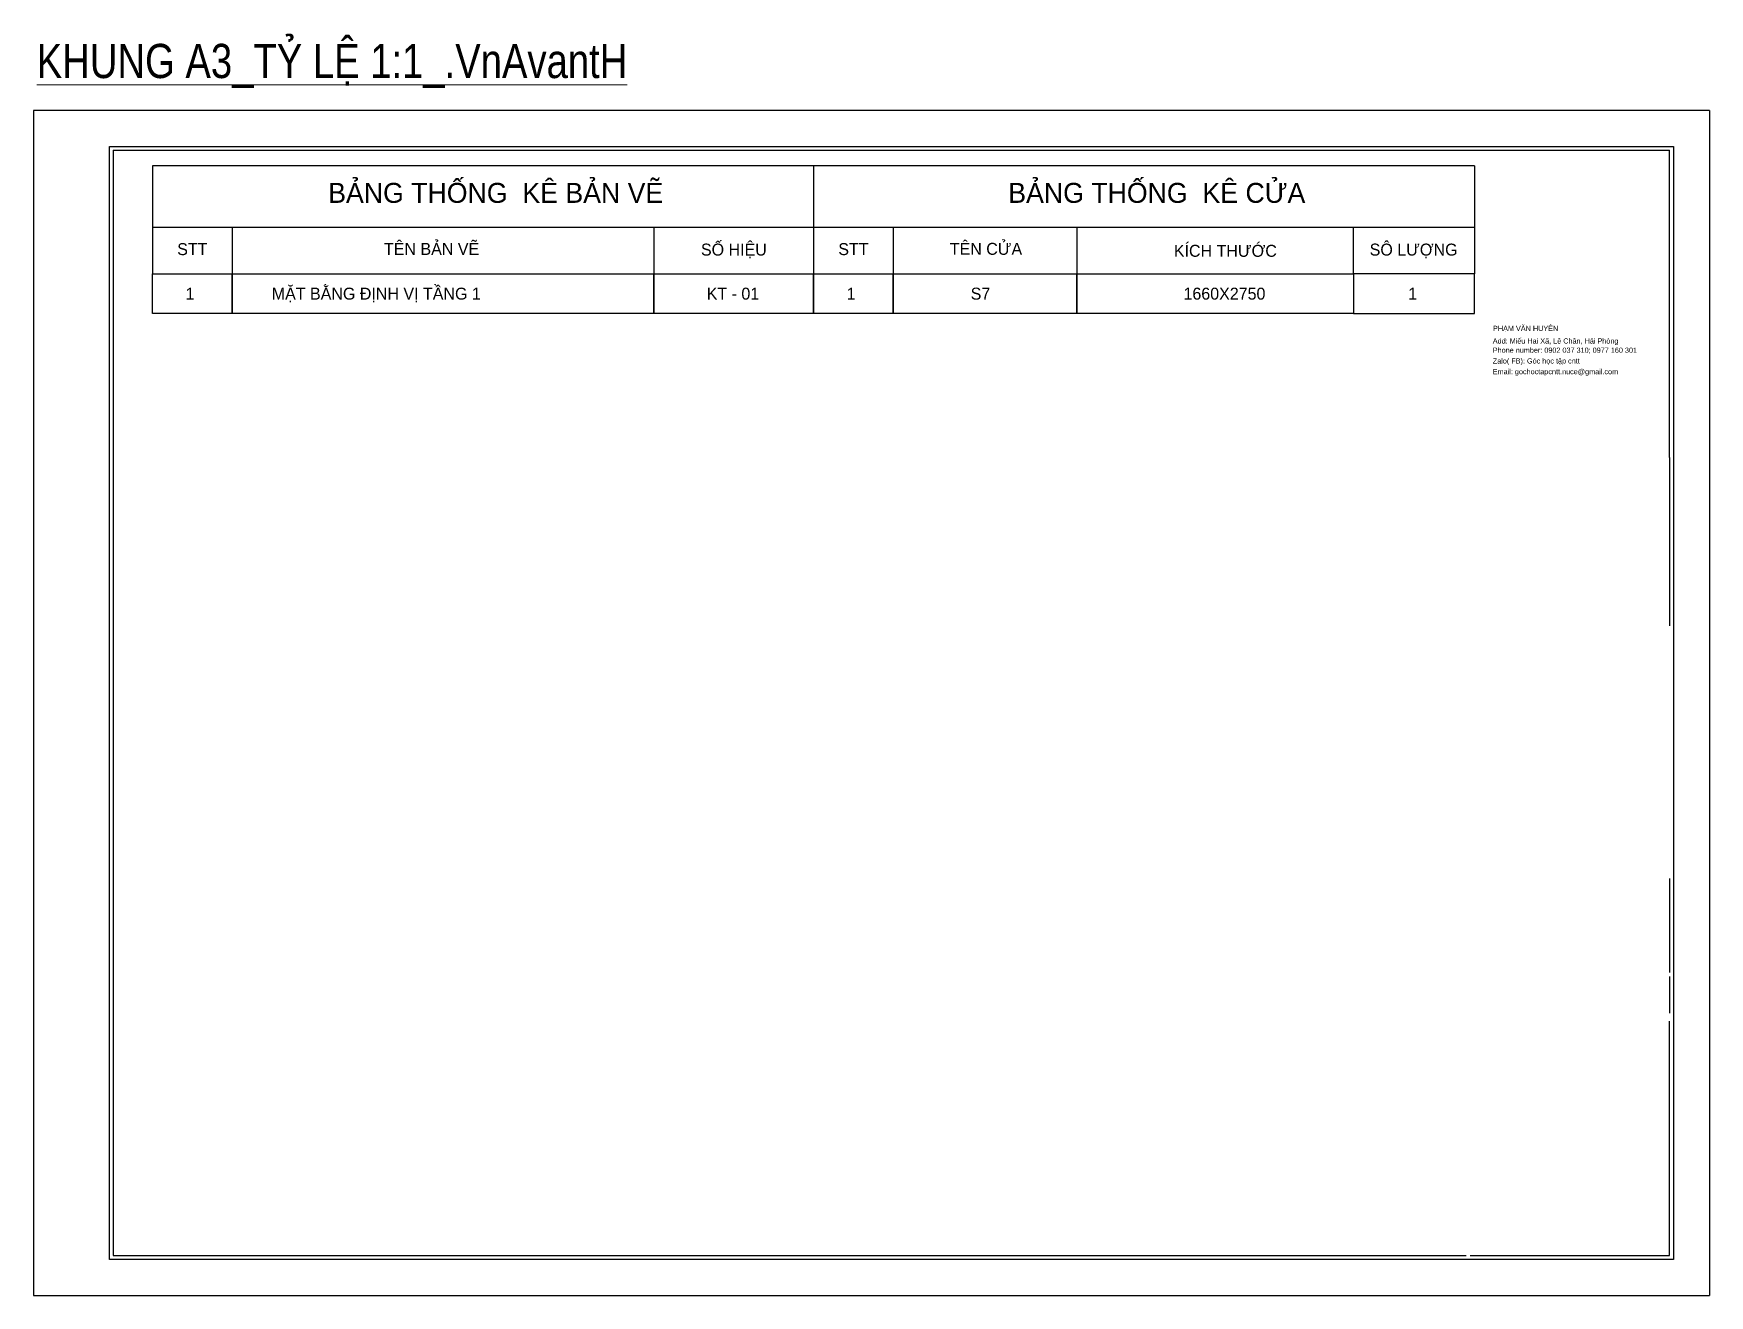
# Model space of a CAD drawing. Header units: millimetres. Extents: x 0 to 420, y -297 to 19.
import ezdxf
from ezdxf.enums import TextEntityAlignment as Align

# ---------------------------------------------------------------- set-up
doc = ezdxf.new("R2010")
doc.units = ezdxf.units.MM
doc.header["$MEASUREMENT"] = 0
doc.layers.add('_Dim', color=9, linetype='Continuous')
doc.layers.add('HDJ-TEXT', color=4, linetype='Continuous', lineweight=13)
doc.layers.add('SHAC - TEXT', color=7, linetype='Continuous', lineweight=15)
doc.styles.add('ARIAL', font='arial_0.ttf')
doc.styles.add('HDJ-Arial', font='arial_0.ttf', dxfattribs={"width": 0.8})
doc.styles.add('KCVN-LEADER', font='VHAVAN_0.TTF', dxfattribs={"width": 0.7, "height": 4})

# ---------------------------------------------------------------- blocks, each defined once
blk = doc.blocks.new('title_thongkebv')
for p, q in [((0, 270), (0, 116.4)), ((1656.7, 270), (0, 270)), ((1656.7, 270), (1656.7, 0)), ((0, 116.4), (0, 0)), ((0, 116.4), (1656.7, 116.4)), ((200, 116.4), (200, 0)), ((1256.7, 116.4), (1256.7, 0))]:
    blk.add_line(p, q)
at = {"attachment_point": 5, "style": 'KCVN-LEADER'}
for s, insert, char_height, width in [('{\\W1;B¶NG THèNG  kª b¶n vÏ}', (860.3, 202.2), 50, 2410), ('{\\W1;Tªn b¶n vÏ}', (699.6, 62.1), 30, 365.276), ('{\\W1;Sè hiÖu}', (1457.1, 57.1), 30, 365.276), ('{\\W1;STT}', (100, 61.4), 30, 180)]:
    blk.add_mtext(s, dxfattribs=dict(at, insert=insert, char_height=char_height, width=width))
blk = doc.blocks.new('line_banve')
for points in [[(0, 0), (200, 0), (200, -100), (0, -100)], [(200, 0), (1256.7, 0), (1256.7, -100), (200, -100)], [(1256.7, 0), (1656.7, 0), (1656.7, -100), (1256.7, -100)]]:
    blk.add_lwpolyline(points, close=True)
at = {"style": 'KCVN-LEADER'}
for tag, p in [('1', (94.3, -50)), ('6', (1454.8, -50))]:
    blk.add_attdef(tag, text='', height=30, dxfattribs=at).set_placement(p, align=Align.MIDDLE_CENTER)
blk.add_attdef('5', text='', height=30, dxfattribs=at).set_placement((299.1, -50), align=Align.MIDDLE_LEFT)
blk = doc.blocks.new('title_thongkecua')
for p, q in [((0, 270), (0, 116.4)), ((1656.7, 270), (0, 270)), ((1656.7, 270), (1656.7, 0)), ((0, 116.4), (0, 0)), ((0, 116.4), (1656.7, 116.4)), ((200, 116.4), (200, 0)), ((659.5, 116.4), (659.5, 0)), ((1353.3, 0), (1353.3, 116.4))]:
    blk.add_line(p, q)
at = {"attachment_point": 5, "style": 'KCVN-LEADER'}
for s, insert, char_height, width in [('{\\W1;B¶NG THèNG  kª cöa}', (860.3, 202.2), 50, 2410), ('{\\W1;Tªn cöa}', (432.2, 62.1), 30, 365.276), ('{\\W1;STT}', (100, 61.4), 30, 180), ('{\\W1;kÝch th\xadíc}', (1032.1, 57.1), 30, 365.276), ('{\\W1;S« l\xadîng}', (1503.9, 57.1), 30, 365.276)]:
    blk.add_mtext(s, dxfattribs=dict(at, insert=insert, char_height=char_height, width=width))
blk = doc.blocks.new('line_cua')
for points in [[(0, 0), (200, 0), (200, -100), (0, -100)], [(200, 0), (659.5, 0), (659.5, -100), (200, -100)], [(659.5, 0), (1353.3, 0), (1353.3, -100), (659.5, -100)], [(1353.3, -100), (1656.7, -100), (1656.7, 0), (1353.3, 0)]]:
    blk.add_lwpolyline(points, close=True)
at = {"style": 'KCVN-LEADER'}
for tag, p in [('1', (94.3, -50)), ('6', (1029.8, -50)), ('6', (1501.5, -50))]:
    blk.add_attdef(tag, text='', height=30, dxfattribs=at).set_placement(p, align=Align.MIDDLE_CENTER)
blk.add_attdef('5', text='', height=30, dxfattribs=at).set_placement((393.9, -50), align=Align.MIDDLE_LEFT)

msp = doc.modelspace()

# ---------------------------------------------------------------- linework, layer by layer
at = {"color": 8, "linetype": 'Continuous', "lineweight": -3}
for p, q in [((19, -288), (19, -9)), ((19, -9), (411, -9)), ((411, -9), (411, -288)), ((411, -288), (19, -288))]:
    msp.add_line(p, q, dxfattribs=at)
at = {"color": 3, "linetype": 'Continuous', "lineweight": -3}
for p, q in [((20, -10), (20, -287)), ((20, -10), (410, -10)), ((410, -87), (410, -10)), ((410, -87), (410, -129.14)), ((410, -192.52), (410, -216.08)), ((410, -217.08), (410, -226.22)), ((410, -287), (410, -228.22)), ((20, -287), (359, -287)), ((360, -287), (410, -287))]:
    msp.add_line(p, q, dxfattribs=at)
at = {"layer": 'Defpoints', "color": 8, "linetype": 'Continuous', "lineweight": -3}
for p, q in [((0, 0), (0, -297)), ((420, 0), (0, 0)), ((420, 0), (420, -297)), ((0, -297), (420, -297))]:
    msp.add_line(p, q, dxfattribs=at)

# ---------------------------------------------------------------- block references
at = {"layer": '_Dim', "linetype": 'Continuous', "lineweight": 35, "xscale": 0.1, "yscale": 0.1, "zscale": 0.1}
for name, p in [('title_thongkebv', (29.8, -40.92)), ('title_thongkecua', (195.47, -40.92))]:
    msp.add_blockref(name, p, dxfattribs=at)
msp.add_blockref('line_banve', (29.8, -40.92), dxfattribs=at).add_auto_attribs({'1': '1', '5': 'MÆT b»ng ®Þnh vÞ tÇng 1', '6': 'KT - 01'})
at = {"layer": '_Dim', "linetype": 'Continuous', "lineweight": 35}
ref = msp.add_blockref('line_cua', (195.47, -40.92), dxfattribs=dict(at, xscale=0.1, yscale=0.1, zscale=0.1))
ref.add_attrib('6', '1', dxfattribs={"layer": '0', "height": 3, "style": 'KCVN-LEADER'}).set_placement((345.62, -45.92), align=Align.MIDDLE_CENTER)
ref.add_attrib('6', '1660x2750', dxfattribs={"layer": '0', "height": 3, "style": 'KCVN-LEADER'}).set_placement((298.45, -45.92), align=Align.MIDDLE_CENTER)
ref.add_attrib('5', 's7', dxfattribs={"layer": '0', "height": 3, "style": 'KCVN-LEADER'}).set_placement((234.86, -45.92), align=Align.MIDDLE_LEFT)
ref.add_attrib('1', '1', dxfattribs={"layer": '0', "height": 3, "style": 'KCVN-LEADER'}).set_placement((204.9, -45.92), align=Align.MIDDLE_CENTER)

# ---------------------------------------------------------------- texts
at = {"layer": 'HDJ-TEXT', "style": 'HDJ-Arial', "width": 0.8}
msp.add_text('%%UKHUNG A3_TỶ LỆ 1:1_.VnAvantH', height=8.5714, dxfattribs=at).set_placement((74.81, 8.11), align=Align.CENTER)
at = {"layer": 'SHAC - TEXT', "style": 'ARIAL'}
for s, p in [('PHẠM VĂN HUYÊN', (365.76, -55.28)), ('Add: Miếu Hai Xã, Lê Chân, Hải Phòng', (365.69, -58.43)), ('Zalo( FB): Góc học tập cntt', (365.69, -63.43)), ('Phone number: 0902 037 310; 0977 160 301', (365.69, -60.74)), ('Email: gochoctapcntt.nuce@gmail.com', (365.69, -66.12))]:
    msp.add_text(s, height=1.3, dxfattribs=at).set_placement(p)

doc.saveas('drawing.dxf')
